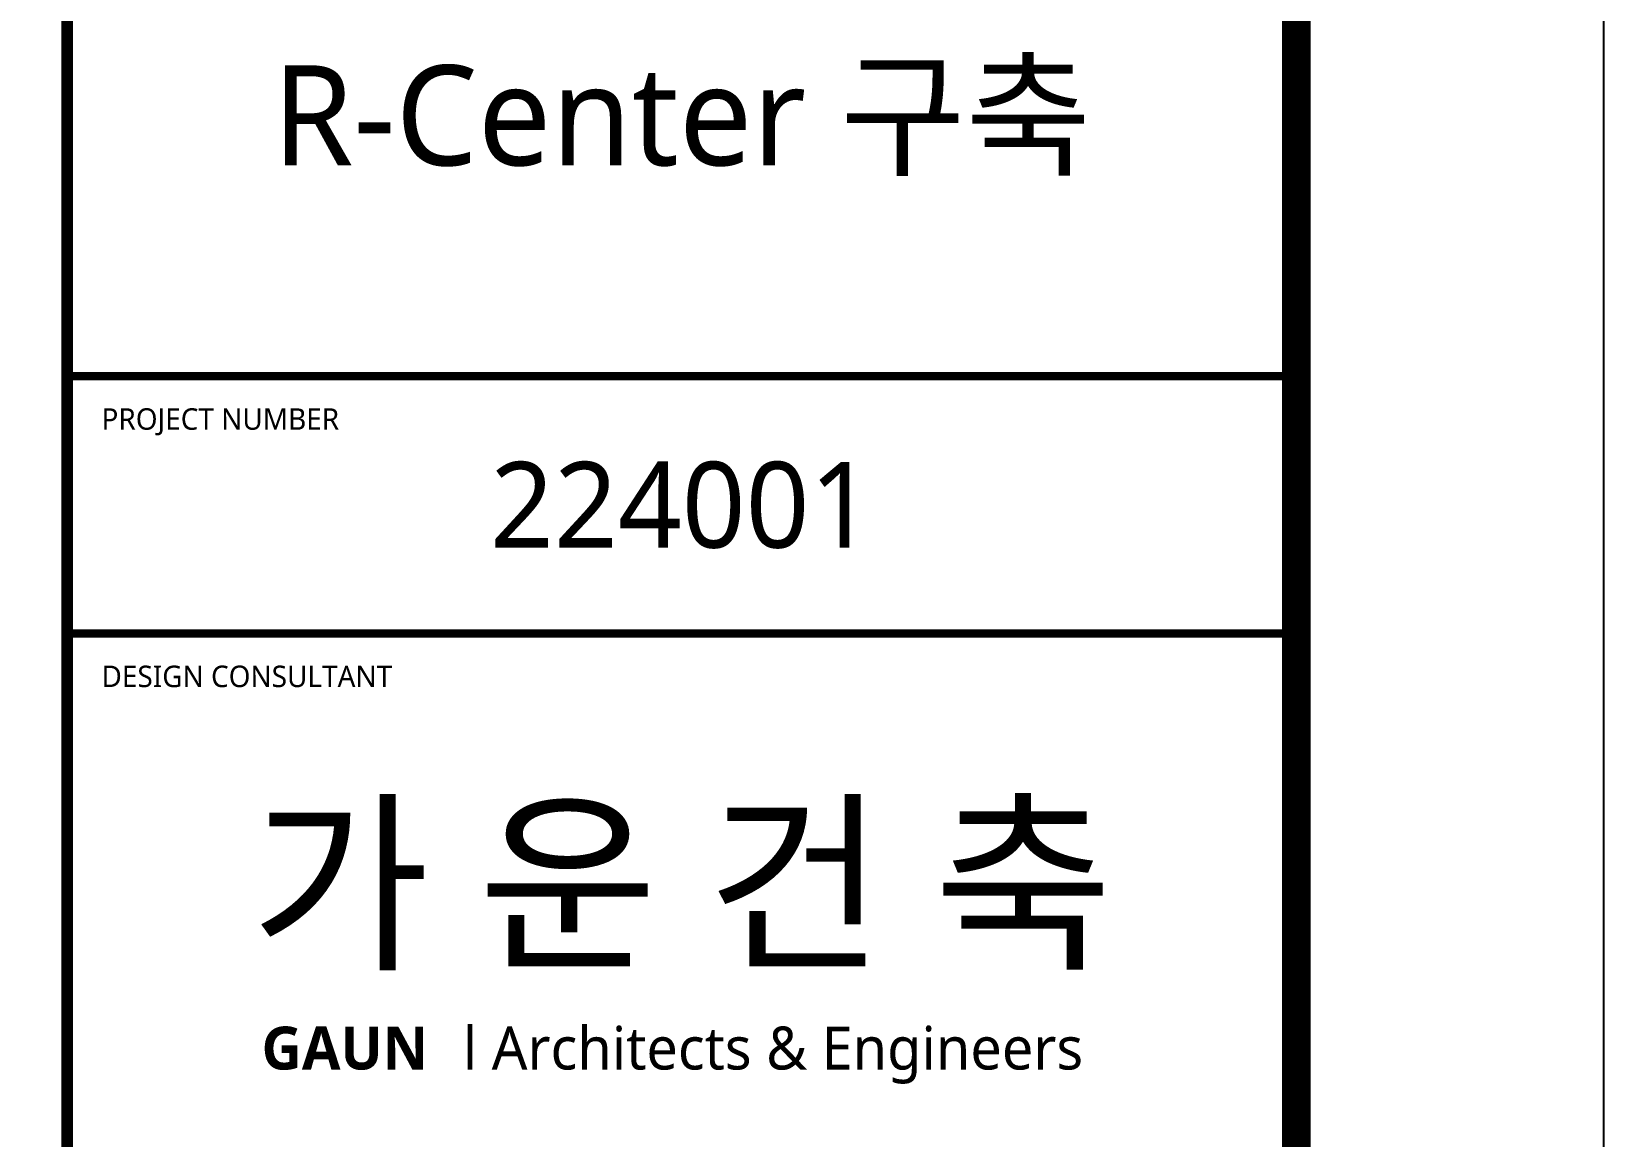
# Model space of a CAD drawing. Header units: millimetres. Extents: x 0 to 168200, y 0 to 118800.
# Drawn here: x 146199 to 168200, y 90162 to 105622 of the extents above; entities that cross this region are included whole.
import ezdxf
from ezdxf.enums import TextEntityAlignment as Align

# ---------------------------------------------------------------- set-up
doc = ezdxf.new("R2010")
doc.units = ezdxf.units.MM
doc.layers.add('XR-SHEET-SHT', color=5, linetype='Continuous')
doc.layers.add('XR-SHEET-TEXT', color=3, linetype='Continuous')
doc.styles.add('XR-SHEET$0$XREF-Form$0$맑은고딕', font='malgun.ttf')
doc.styles.add('맑은고딕', font='malgun.ttf')
doc.styles.add('맑은고딕B', font='malgunbd.ttf')

msp = doc.modelspace()

# ---------------------------------------------------------------- linework, layer by layer
at = {"layer": 'XR-SHEET-SHT', "color": 5}
msp.add_lwpolyline([(0, 118800), (168200, 118800), (168200, 0), (0, 0)], close=True, dxfattribs=at)
at = {"layer": 'XR-SHEET-SHT', "color": 5, "const_width": 400}
msp.add_lwpolyline([(9300, 114600), (163900, 114600), (163900, 4200), (9300, 4200)], close=True, dxfattribs=at)
at = {"layer": 'XR-SHEET-SHT', "color": 5}
for points, const_width in [([(146700, 114600), (146700, 4200)], 160), ([(146700, 100800), (163900, 100800)], 114), ([(146700, 97200), (163900, 97200)], 114)]:
    msp.add_lwpolyline(points, dxfattribs=dict(at, const_width=const_width))

# ---------------------------------------------------------------- texts
at = {"layer": 'XR-SHEET-SHT', "color": 7, "style": 'XR-SHEET$0$XREF-Form$0$맑은고딕'}
for s, p in [('PROJECT NUMBER', (147180, 100200)), ('DESIGN CONSULTANT', (147180, 96600))]:
    msp.add_text(s, height=300, dxfattribs=at).set_placement(p, align=Align.MIDDLE_LEFT)
at = {"layer": 'XR-SHEET-SHT', "style": '맑은고딕'}
msp.add_text('224001', height=1200, dxfattribs=at).set_placement((155300, 99000), align=Align.MIDDLE_CENTER)
at = {"layer": 'XR-SHEET-SHT', "color": 3, "style": '맑은고딕B'}
msp.add_text('GAUN ', height=600, dxfattribs=at).set_placement((150686, 91400), align=Align.MIDDLE_CENTER)
at = {"layer": 'XR-SHEET-SHT', "color": 7, "style": 'XR-SHEET$0$XREF-Form$0$맑은고딕'}
msp.add_text('l Architects & Engineers', height=600, dxfattribs=at).set_placement((156577, 91400), align=Align.MIDDLE_CENTER)
at = {"layer": 'XR-SHEET-TEXT', "color": 3, "style": '맑은고딕'}
msp.add_text('R-Center 구축', height=1400, dxfattribs=at).set_placement((155300, 104449), align=Align.MIDDLE_CENTER)
at = {"layer": 'XR-SHEET-TEXT', "color": 2, "style": '맑은고딕B'}
msp.add_text('가 운 건 축', height=2000, dxfattribs=at).set_placement((155300, 93700), align=Align.MIDDLE_CENTER)

doc.saveas('drawing.dxf')
